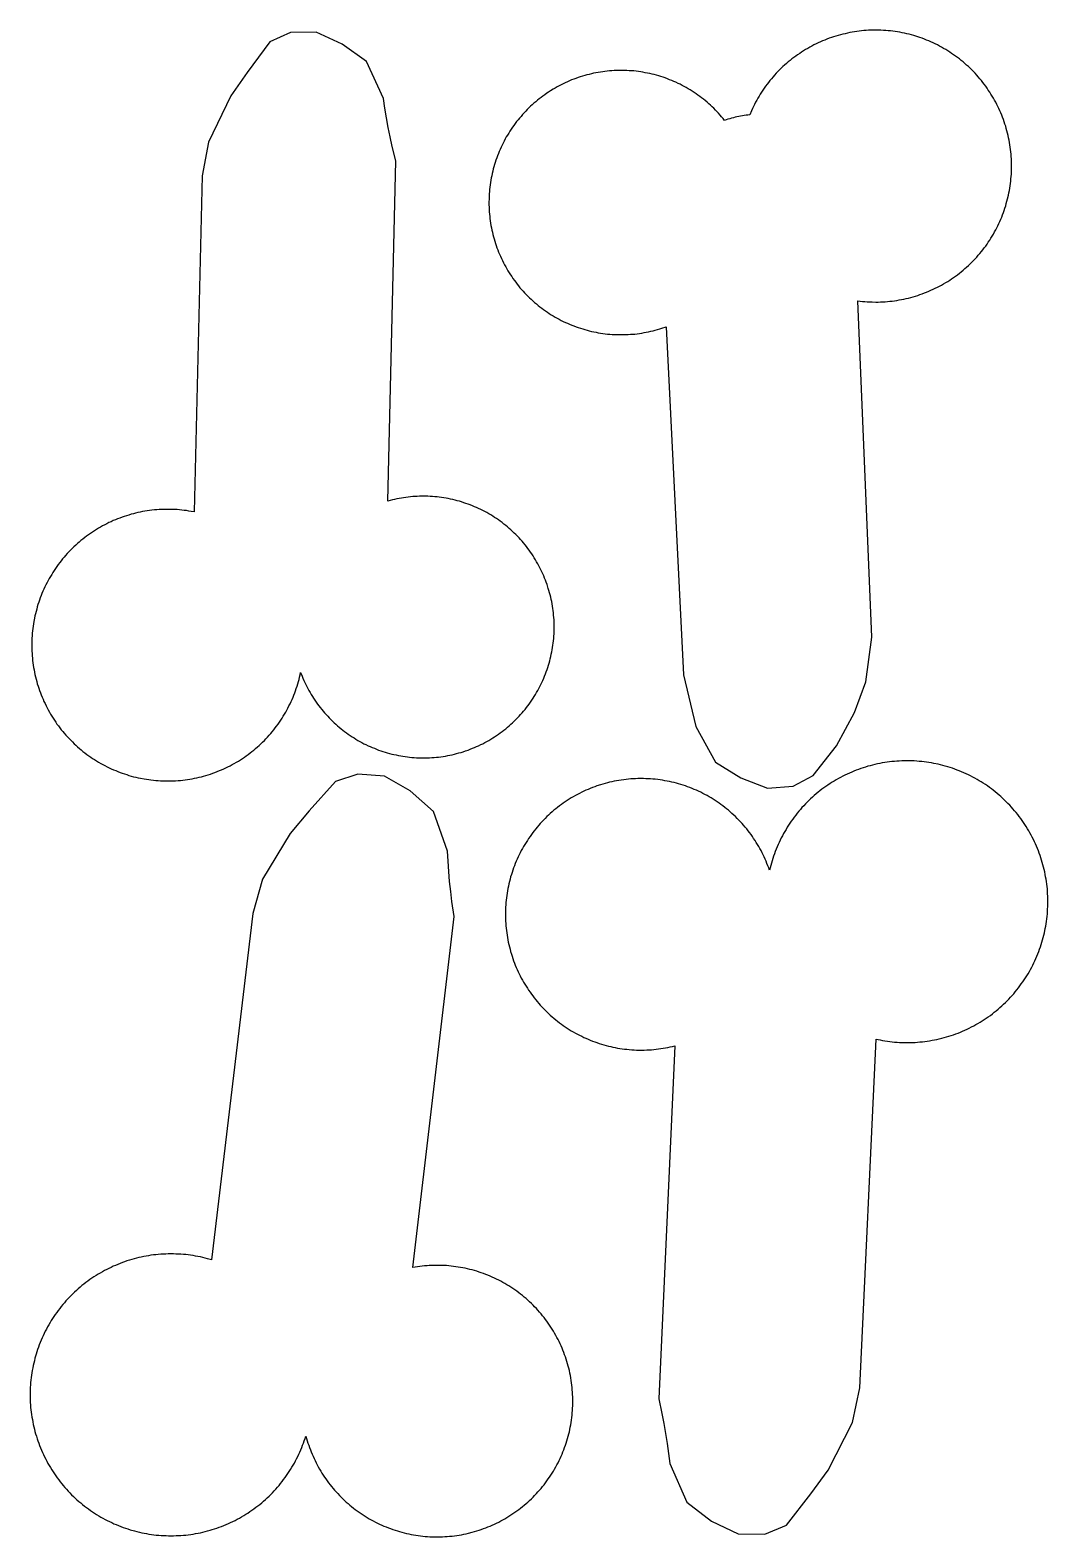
# Model space of a CAD drawing. Extents: x -246 to 246, y -104 to 199.
# Drawn here: x 223.17 to 232.79, y -83.82 to -69.57 of the extents above; entities that cross this region are included whole.
import ezdxf

# ---------------------------------------------------------------- set-up
doc = ezdxf.new("R2010")
doc.units = 0
doc.layers.add('Add_Red', color=1, linetype='Continuous')

msp = doc.modelspace()

# ---------------------------------------------------------------- linework, layer by layer
at = {"layer": 'Add_Red'}
for points in [[(224.5, -76.667), (224.522, -76.666), (224.544, -76.665), (224.567, -76.664), (224.589, -76.662), (224.611, -76.659), (224.634, -76.657), (224.656, -76.654), (224.678, -76.65), (224.7, -76.646), (224.722, -76.642), (224.744, -76.637), (224.766, -76.632), (224.788, -76.627), (224.809, -76.621), (224.831, -76.615), (224.852, -76.609), (224.874, -76.602), (224.895, -76.594), (224.916, -76.587), (224.937, -76.579), (224.958, -76.57), (224.978, -76.562), (224.999, -76.553), (225.019, -76.543), (225.039, -76.533), (225.059, -76.523), (225.079, -76.513), (225.099, -76.502), (225.118, -76.491), (225.137, -76.479), (225.156, -76.467), (225.175, -76.455), (225.194, -76.443), (225.212, -76.43), (225.23, -76.417), (225.248, -76.403), (225.266, -76.389), (225.283, -76.375), (225.3, -76.361), (225.317, -76.346), (225.334, -76.331), (225.351, -76.316), (225.367, -76.3), (225.383, -76.285), (225.398, -76.269), (225.413, -76.252), (225.428, -76.236), (225.443, -76.219), (225.458, -76.202), (225.472, -76.184), (225.486, -76.166), (225.499, -76.149), (225.512, -76.13), (225.525, -76.112), (225.538, -76.094), (225.55, -76.075), (225.562, -76.056), (225.573, -76.037), (225.585, -76.017), (225.596, -75.998), (225.606, -75.978), (225.616, -75.958), (225.626, -75.938), (225.636, -75.917), (225.645, -75.897), (225.654, -75.876), (225.662, -75.856), (225.67, -75.835), (225.678, -75.814), (225.685, -75.792), (225.692, -75.771), (225.699, -75.75), (225.705, -75.728), (225.711, -75.707), (225.716, -75.685), (225.721, -75.663), (225.726, -75.641), (225.739, -75.676), (225.748, -75.696), (225.756, -75.716), (225.765, -75.735), (225.775, -75.755), (225.784, -75.774), (225.794, -75.793), (225.804, -75.812), (225.815, -75.831), (225.826, -75.85), (225.837, -75.868), (225.849, -75.886), (225.861, -75.904), (225.873, -75.922), (225.886, -75.94), (225.898, -75.957), (225.912, -75.974), (225.925, -75.991), (225.939, -76.008), (225.953, -76.024), (225.967, -76.04), (225.982, -76.056), (225.996, -76.072), (226.012, -76.087), (226.027, -76.102), (226.043, -76.117), (226.059, -76.132), (226.075, -76.146), (226.091, -76.16), (226.108, -76.174), (226.125, -76.187), (226.142, -76.2), (226.159, -76.213), (226.177, -76.226), (226.195, -76.238), (226.213, -76.25), (226.231, -76.261), (226.249, -76.273), (226.268, -76.284), (226.287, -76.294), (226.306, -76.305), (226.325, -76.315), (226.344, -76.324), (226.364, -76.334), (226.383, -76.343), (226.403, -76.351), (226.423, -76.359), (226.443, -76.367), (226.463, -76.375), (226.484, -76.382), (226.504, -76.389), (226.525, -76.395), (226.545, -76.402), (226.566, -76.407), (226.587, -76.413), (226.608, -76.418), (226.629, -76.422), (226.65, -76.427), (226.672, -76.431), (226.693, -76.434), (226.714, -76.437), (226.736, -76.44), (226.757, -76.443), (226.779, -76.445), (226.8, -76.446), (226.822, -76.448), (226.843, -76.449), (226.865, -76.449), (226.886, -76.449), (226.924, -76.449), (226.945, -76.448), (226.967, -76.447), (226.988, -76.445), (227.01, -76.443), (227.031, -76.441), (227.053, -76.438), (227.074, -76.435), (227.096, -76.432), (227.117, -76.428), (227.138, -76.424), (227.159, -76.419), (227.18, -76.414), (227.201, -76.409), (227.222, -76.403), (227.243, -76.397), (227.263, -76.391), (227.284, -76.384), (227.309, -76.375), (227.33, -76.367), (227.35, -76.359), (227.37, -76.351), (227.39, -76.343), (227.409, -76.334), (227.429, -76.324), (227.448, -76.315), (227.467, -76.305), (227.486, -76.294), (227.505, -76.284), (227.524, -76.273), (227.542, -76.261), (227.56, -76.25), (227.578, -76.238), (227.596, -76.226), (227.613, -76.213), (227.631, -76.2), (227.648, -76.187), (227.665, -76.174), (227.682, -76.16), (227.698, -76.146), (227.714, -76.132), (227.73, -76.117), (227.746, -76.102), (227.761, -76.087), (227.776, -76.072), (227.791, -76.056), (227.806, -76.04), (227.82, -76.024), (227.834, -76.008), (227.848, -75.991), (227.861, -75.974), (227.874, -75.957), (227.887, -75.94), (227.9, -75.922), (227.912, -75.904), (227.924, -75.886), (227.935, -75.868), (227.947, -75.85), (227.958, -75.831), (227.968, -75.812), (227.979, -75.793), (227.989, -75.774), (227.998, -75.755), (228.008, -75.735), (228.016, -75.716), (228.025, -75.696), (228.033, -75.676), (228.041, -75.656), (228.049, -75.636), (228.056, -75.615), (228.063, -75.595), (228.069, -75.574), (228.076, -75.553), (228.081, -75.533), (228.087, -75.512), (228.092, -75.491), (228.096, -75.47), (228.101, -75.448), (228.105, -75.427), (228.108, -75.406), (228.111, -75.385), (228.114, -75.363), (228.117, -75.342), (228.119, -75.32), (228.12, -75.299), (228.122, -75.277), (228.123, -75.256), (228.123, -75.234), (228.123, -75.212), (228.123, -75.187), (228.123, -75.165), (228.122, -75.143), (228.12, -75.122), (228.118, -75.1), (228.116, -75.079), (228.114, -75.057), (228.111, -75.036), (228.108, -75.015), (228.104, -74.993), (228.1, -74.972), (228.096, -74.951), (228.091, -74.93), (228.086, -74.909), (228.08, -74.888), (228.074, -74.867), (228.068, -74.847), (228.056, -74.81), (228.049, -74.789), (228.041, -74.769), (228.033, -74.749), (228.025, -74.729), (228.016, -74.709), (228.008, -74.69), (227.998, -74.67), (227.989, -74.651), (227.979, -74.632), (227.968, -74.613), (227.958, -74.594), (227.947, -74.575), (227.935, -74.557), (227.924, -74.539), (227.912, -74.521), (227.9, -74.503), (227.887, -74.485), (227.874, -74.468), (227.861, -74.451), (227.848, -74.434), (227.834, -74.417), (227.82, -74.401), (227.806, -74.385), (227.791, -74.369), (227.776, -74.353), (227.761, -74.338), (227.746, -74.323), (227.73, -74.308), (227.714, -74.293), (227.698, -74.279), (227.682, -74.265), (227.665, -74.251), (227.648, -74.238), (227.631, -74.224), (227.613, -74.212), (227.596, -74.199), (227.578, -74.187), (227.56, -74.175), (227.542, -74.163), (227.524, -74.152), (227.505, -74.141), (227.486, -74.13), (227.467, -74.12), (227.448, -74.11), (227.429, -74.101), (227.409, -74.091), (227.39, -74.082), (227.37, -74.074), (227.35, -74.065), (227.33, -74.058), (227.309, -74.05), (227.289, -74.043), (227.269, -74.036), (227.248, -74.029), (227.227, -74.023), (227.207, -74.018), (227.186, -74.012), (227.165, -74.007), (227.144, -74.002), (227.122, -73.998), (227.101, -73.994), (227.08, -73.991), (227.059, -73.987), (227.037, -73.985), (227.016, -73.982), (226.994, -73.98), (226.973, -73.978), (226.951, -73.977), (226.93, -73.976), (226.908, -73.976), (226.886, -73.975), (226.851, -73.976), (226.829, -73.977), (226.807, -73.978), (226.786, -73.979), (226.764, -73.981), (226.743, -73.984), (226.722, -73.986), (226.7, -73.989), (226.679, -73.993), (226.658, -73.997), (226.636, -74.001), (226.615, -74.005), (226.594, -74.01), (226.573, -74.016), (226.552, -74.021), (226.625, -70.802), (226.593, -70.668), (226.573, -70.578), (226.555, -70.487), (226.538, -70.396), (226.523, -70.305), (226.51, -70.214), (226.348, -69.865), (226.12, -69.7), (225.873, -69.588), (225.63, -69.591), (225.435, -69.678), (225.22, -69.968), (225.066, -70.188), (224.854, -70.628), (224.796, -70.946), (224.72, -74.124), (224.691, -74.118), (224.669, -74.115), (224.647, -74.111), (224.624, -74.109), (224.602, -74.106), (224.58, -74.104), (224.557, -74.102), (224.535, -74.101), (224.513, -74.1), (224.49, -74.099), (224.468, -74.099), (224.432, -74.099), (224.41, -74.1), (224.387, -74.102), (224.365, -74.103), (224.343, -74.105), (224.32, -74.107), (224.298, -74.11), (224.276, -74.113), (224.254, -74.117), (224.232, -74.121), (224.21, -74.125), (224.188, -74.13), (224.166, -74.135), (224.144, -74.14), (224.122, -74.146), (224.101, -74.153), (224.08, -74.159), (224.058, -74.166), (224.037, -74.173), (224.016, -74.181), (223.995, -74.189), (223.974, -74.198), (223.954, -74.206), (223.933, -74.216), (223.913, -74.225), (223.893, -74.235), (223.873, -74.245), (223.853, -74.256), (223.833, -74.267), (223.814, -74.278), (223.795, -74.289), (223.776, -74.301), (223.757, -74.314), (223.739, -74.326), (223.72, -74.339), (223.702, -74.352), (223.684, -74.366), (223.667, -74.38), (223.649, -74.394), (223.632, -74.408), (223.615, -74.423), (223.599, -74.438), (223.582, -74.453), (223.566, -74.469), (223.55, -74.485), (223.535, -74.501), (223.519, -74.517), (223.504, -74.534), (223.49, -74.551), (223.475, -74.568), (223.461, -74.585), (223.448, -74.603), (223.434, -74.621), (223.421, -74.639), (223.408, -74.658), (223.396, -74.676), (223.383, -74.695), (223.372, -74.714), (223.36, -74.733), (223.349, -74.753), (223.338, -74.772), (223.328, -74.792), (223.317, -74.812), (223.308, -74.832), (223.298, -74.853), (223.289, -74.873), (223.28, -74.894), (223.272, -74.915), (223.264, -74.936), (223.256, -74.957), (223.249, -74.978), (223.242, -74.999), (223.236, -75.021), (223.23, -75.042), (223.224, -75.064), (223.219, -75.086), (223.214, -75.107), (223.209, -75.129), (223.203, -75.16), (223.199, -75.182), (223.196, -75.204), (223.193, -75.227), (223.191, -75.249), (223.188, -75.271), (223.187, -75.294), (223.185, -75.316), (223.184, -75.338), (223.184, -75.361), (223.184, -75.383), (223.184, -75.417), (223.185, -75.439), (223.186, -75.462), (223.188, -75.484), (223.189, -75.507), (223.192, -75.529), (223.195, -75.551), (223.198, -75.573), (223.201, -75.595), (223.205, -75.617), (223.209, -75.639), (223.214, -75.661), (223.219, -75.683), (223.225, -75.705), (223.23, -75.727), (223.236, -75.748), (223.243, -75.77), (223.25, -75.791), (223.257, -75.812), (223.265, -75.833), (223.273, -75.854), (223.281, -75.875), (223.29, -75.895), (223.299, -75.916), (223.309, -75.936), (223.319, -75.956), (223.329, -75.976), (223.339, -75.996), (223.35, -76.016), (223.361, -76.035), (223.373, -76.054), (223.385, -76.073), (223.397, -76.092), (223.41, -76.111), (223.422, -76.129), (223.436, -76.147), (223.449, -76.165), (223.463, -76.183), (223.477, -76.2), (223.491, -76.217), (223.506, -76.234), (223.521, -76.251), (223.536, -76.267), (223.552, -76.283), (223.568, -76.299), (223.584, -76.315), (223.6, -76.33), (223.617, -76.345), (223.634, -76.36), (223.651, -76.374), (223.668, -76.388), (223.686, -76.402), (223.704, -76.416), (223.722, -76.429), (223.741, -76.442), (223.759, -76.454), (223.778, -76.466), (223.797, -76.478), (223.816, -76.49), (223.836, -76.501), (223.855, -76.512), (223.875, -76.522), (223.895, -76.533), (223.915, -76.542), (223.935, -76.552), (223.956, -76.561), (223.977, -76.57), (223.997, -76.578), (224.018, -76.586), (224.039, -76.594), (224.06, -76.601), (224.082, -76.608), (224.103, -76.615), (224.125, -76.621), (224.146, -76.627), (224.168, -76.632), (224.19, -76.637), (224.212, -76.642), (224.245, -76.648), (224.267, -76.652), (224.289, -76.655), (224.311, -76.658), (224.334, -76.66), (224.356, -76.663), (224.378, -76.664), (224.401, -76.666), (224.423, -76.667), (224.445, -76.667), (224.468, -76.667), (224.5, -76.667)], [(230.385, -76.716), (230.574, -76.616), (230.794, -76.335), (230.962, -76.019), (231.07, -75.731), (231.128, -75.307), (230.995, -72.128), (231.017, -72.13), (231.04, -72.133), (231.062, -72.135), (231.084, -72.136), (231.107, -72.138), (231.129, -72.138), (231.164, -72.139), (231.186, -72.139), (231.208, -72.138), (231.231, -72.137), (231.253, -72.136), (231.276, -72.134), (231.298, -72.132), (231.32, -72.129), (231.342, -72.126), (231.365, -72.123), (231.387, -72.119), (231.409, -72.115), (231.431, -72.111), (231.453, -72.106), (231.475, -72.101), (231.496, -72.095), (231.518, -72.089), (231.539, -72.083), (231.561, -72.076), (231.582, -72.069), (231.603, -72.061), (231.624, -72.053), (231.645, -72.045), (231.666, -72.037), (231.686, -72.028), (231.707, -72.018), (231.727, -72.009), (231.747, -71.999), (231.767, -71.988), (231.787, -71.978), (231.806, -71.967), (231.826, -71.955), (231.845, -71.943), (231.864, -71.931), (231.882, -71.919), (231.901, -71.906), (231.919, -71.893), (231.937, -71.88), (231.955, -71.866), (231.973, -71.852), (231.99, -71.838), (232.007, -71.823), (232.024, -71.809), (232.04, -71.793), (232.057, -71.778), (232.073, -71.762), (232.088, -71.746), (232.104, -71.73), (232.119, -71.713), (232.134, -71.697), (232.148, -71.68), (232.163, -71.662), (232.177, -71.645), (232.19, -71.627), (232.204, -71.609), (232.217, -71.591), (232.229, -71.572), (232.242, -71.553), (232.254, -71.534), (232.266, -71.515), (232.277, -71.496), (232.288, -71.476), (232.299, -71.457), (232.309, -71.437), (232.319, -71.417), (232.329, -71.396), (232.338, -71.376), (232.347, -71.355), (232.356, -71.335), (232.364, -71.314), (232.372, -71.293), (232.379, -71.272), (232.386, -71.25), (232.393, -71.229), (232.399, -71.208), (232.405, -71.186), (232.411, -71.164), (232.419, -71.129), (232.424, -71.107), (232.428, -71.085), (232.432, -71.063), (232.435, -71.041), (232.438, -71.019), (232.441, -70.996), (232.443, -70.974), (232.445, -70.952), (232.447, -70.929), (232.448, -70.907), (232.449, -70.885), (232.449, -70.853), (232.449, -70.831), (232.448, -70.808), (232.447, -70.786), (232.446, -70.763), (232.444, -70.741), (232.442, -70.719), (232.44, -70.696), (232.437, -70.674), (232.433, -70.652), (232.43, -70.63), (232.426, -70.608), (232.421, -70.586), (232.416, -70.564), (232.411, -70.542), (232.405, -70.52), (232.399, -70.499), (232.393, -70.477), (232.386, -70.456), (232.379, -70.435), (232.372, -70.413), (232.364, -70.392), (232.356, -70.372), (232.347, -70.351), (232.338, -70.33), (232.329, -70.31), (232.319, -70.29), (232.309, -70.27), (232.299, -70.25), (232.288, -70.23), (232.277, -70.21), (232.266, -70.191), (232.254, -70.172), (232.242, -70.153), (232.229, -70.134), (232.217, -70.116), (232.204, -70.098), (232.19, -70.079), (232.177, -70.062), (232.163, -70.044), (232.148, -70.027), (232.134, -70.01), (232.119, -69.993), (232.104, -69.976), (232.088, -69.96), (232.073, -69.944), (232.057, -69.928), (232.04, -69.913), (232.024, -69.898), (232.007, -69.883), (231.99, -69.868), (231.973, -69.854), (231.955, -69.84), (231.937, -69.826), (231.919, -69.813), (231.901, -69.8), (231.882, -69.787), (231.864, -69.775), (231.845, -69.763), (231.826, -69.751), (231.806, -69.74), (231.787, -69.729), (231.767, -69.718), (231.747, -69.708), (231.727, -69.698), (231.707, -69.688), (231.686, -69.679), (231.666, -69.67), (231.645, -69.661), (231.624, -69.653), (231.603, -69.645), (231.582, -69.638), (231.545, -69.625), (231.524, -69.619), (231.502, -69.613), (231.48, -69.607), (231.458, -69.602), (231.437, -69.597), (231.415, -69.592), (231.393, -69.588), (231.37, -69.584), (231.348, -69.581), (231.326, -69.578), (231.304, -69.575), (231.281, -69.573), (231.259, -69.571), (231.237, -69.57), (231.214, -69.569), (231.192, -69.568), (231.164, -69.568), (231.141, -69.568), (231.119, -69.568), (231.096, -69.569), (231.074, -69.571), (231.052, -69.572), (231.029, -69.575), (231.007, -69.577), (230.985, -69.58), (230.962, -69.583), (230.94, -69.587), (230.918, -69.591), (230.896, -69.596), (230.874, -69.601), (230.853, -69.606), (230.831, -69.611), (230.809, -69.617), (230.788, -69.624), (230.766, -69.63), (230.745, -69.638), (230.724, -69.645), (230.703, -69.653), (230.682, -69.661), (230.661, -69.67), (230.641, -69.679), (230.62, -69.688), (230.6, -69.698), (230.58, -69.708), (230.56, -69.718), (230.54, -69.729), (230.521, -69.74), (230.501, -69.751), (230.482, -69.763), (230.463, -69.775), (230.445, -69.787), (230.426, -69.8), (230.408, -69.813), (230.39, -69.826), (230.372, -69.84), (230.354, -69.854), (230.337, -69.868), (230.32, -69.883), (230.303, -69.898), (230.287, -69.913), (230.27, -69.928), (230.254, -69.944), (230.239, -69.96), (230.223, -69.976), (230.208, -69.993), (230.193, -70.01), (230.179, -70.027), (230.164, -70.044), (230.15, -70.062), (230.137, -70.079), (230.123, -70.098), (230.11, -70.116), (230.098, -70.134), (230.085, -70.153), (230.073, -70.172), (230.062, -70.191), (230.05, -70.21), (230.039, -70.23), (230.028, -70.25), (230.018, -70.27), (230.008, -70.29), (229.998, -70.31), (229.989, -70.33), (229.973, -70.369), (229.955, -70.371), (229.938, -70.373), (229.92, -70.375), (229.903, -70.378), (229.886, -70.381), (229.869, -70.384), (229.852, -70.388), (229.835, -70.392), (229.818, -70.396), (229.801, -70.4), (229.784, -70.405), (229.767, -70.41), (229.735, -70.421), (229.721, -70.404), (229.707, -70.387), (229.693, -70.371), (229.678, -70.354), (229.663, -70.338), (229.648, -70.323), (229.633, -70.307), (229.617, -70.292), (229.601, -70.277), (229.585, -70.263), (229.569, -70.248), (229.552, -70.234), (229.535, -70.221), (229.518, -70.207), (229.5, -70.194), (229.483, -70.181), (229.465, -70.169), (229.447, -70.156), (229.428, -70.145), (229.41, -70.133), (229.391, -70.122), (229.372, -70.111), (229.353, -70.1), (229.334, -70.09), (229.315, -70.08), (229.295, -70.071), (229.275, -70.061), (229.255, -70.052), (229.235, -70.044), (229.215, -70.036), (229.195, -70.028), (229.174, -70.02), (229.154, -70.013), (229.133, -70.007), (229.112, -70), (229.091, -69.994), (229.07, -69.988), (229.049, -69.983), (229.028, -69.978), (229.006, -69.974), (228.985, -69.97), (228.963, -69.966), (228.942, -69.962), (228.92, -69.959), (228.899, -69.957), (228.877, -69.954), (228.855, -69.952), (228.834, -69.951), (228.812, -69.95), (228.79, -69.949), (228.756, -69.948), (228.735, -69.949), (228.713, -69.949), (228.691, -69.95), (228.669, -69.952), (228.648, -69.953), (228.626, -69.955), (228.604, -69.958), (228.583, -69.961), (228.561, -69.964), (228.539, -69.967), (228.518, -69.971), (228.497, -69.976), (228.475, -69.981), (228.454, -69.986), (228.433, -69.991), (228.412, -69.997), (228.391, -70.003), (228.37, -70.01), (228.35, -70.017), (228.329, -70.024), (228.309, -70.031), (228.288, -70.039), (228.268, -70.048), (228.248, -70.057), (228.228, -70.066), (228.209, -70.075), (228.189, -70.085), (228.17, -70.095), (228.151, -70.105), (228.132, -70.116), (228.113, -70.127), (228.089, -70.142), (228.071, -70.153), (228.053, -70.165), (228.035, -70.178), (228.017, -70.191), (228, -70.204), (227.982, -70.217), (227.965, -70.231), (227.949, -70.245), (227.932, -70.259), (227.916, -70.273), (227.9, -70.288), (227.884, -70.303), (227.869, -70.319), (227.854, -70.334), (227.839, -70.35), (227.824, -70.366), (227.81, -70.383), (227.795, -70.399), (227.782, -70.416), (227.768, -70.433), (227.755, -70.451), (227.742, -70.468), (227.73, -70.486), (227.717, -70.504), (227.705, -70.522), (227.694, -70.541), (227.682, -70.56), (227.671, -70.578), (227.661, -70.597), (227.65, -70.617), (227.64, -70.636), (227.631, -70.656), (227.622, -70.675), (227.613, -70.695), (227.604, -70.715), (227.596, -70.735), (227.588, -70.756), (227.58, -70.776), (227.573, -70.797), (227.566, -70.818), (227.56, -70.838), (227.554, -70.859), (227.548, -70.88), (227.543, -70.901), (227.538, -70.923), (227.533, -70.944), (227.529, -70.965), (227.525, -70.987), (227.521, -71.008), (227.518, -71.03), (227.516, -71.052), (227.513, -71.073), (227.511, -71.095), (227.51, -71.117), (227.508, -71.139), (227.508, -71.16), (227.507, -71.198), (227.507, -71.22), (227.508, -71.242), (227.509, -71.263), (227.51, -71.285), (227.512, -71.307), (227.514, -71.329), (227.516, -71.35), (227.519, -71.372), (227.522, -71.393), (227.526, -71.415), (227.53, -71.436), (227.534, -71.458), (227.539, -71.479), (227.544, -71.5), (227.55, -71.521), (227.555, -71.542), (227.562, -71.563), (227.568, -71.584), (227.575, -71.605), (227.582, -71.625), (227.59, -71.646), (227.598, -71.666), (227.606, -71.686), (227.615, -71.706), (227.624, -71.726), (227.634, -71.747), (227.644, -71.767), (227.654, -71.786), (227.665, -71.805), (227.675, -71.824), (227.686, -71.843), (227.698, -71.862), (227.71, -71.88), (227.722, -71.898), (227.734, -71.916), (227.747, -71.934), (227.76, -71.951), (227.773, -71.969), (227.787, -71.986), (227.8, -72.003), (227.815, -72.019), (227.829, -72.035), (227.844, -72.051), (227.859, -72.067), (227.874, -72.083), (227.89, -72.098), (227.906, -72.113), (227.922, -72.128), (227.938, -72.142), (227.955, -72.156), (227.972, -72.17), (227.989, -72.184), (228.006, -72.197), (228.024, -72.21), (228.041, -72.223), (228.059, -72.235), (228.077, -72.247), (228.096, -72.259), (228.115, -72.27), (228.133, -72.281), (228.152, -72.292), (228.171, -72.302), (228.191, -72.312), (228.21, -72.322), (228.23, -72.331), (228.25, -72.34), (228.27, -72.349), (228.29, -72.357), (228.31, -72.365), (228.331, -72.373), (228.351, -72.38), (228.372, -72.387), (228.393, -72.393), (228.414, -72.4), (228.435, -72.405), (228.456, -72.411), (228.477, -72.416), (228.498, -72.421), (228.52, -72.425), (228.541, -72.429), (228.563, -72.432), (228.584, -72.436), (228.606, -72.438), (228.628, -72.441), (228.649, -72.443), (228.671, -72.445), (228.693, -72.446), (228.715, -72.447), (228.756, -72.447), (228.778, -72.447), (228.8, -72.447), (228.822, -72.446), (228.844, -72.444), (228.865, -72.443), (228.887, -72.441), (228.909, -72.438), (228.93, -72.435), (228.952, -72.432), (228.973, -72.428), (228.995, -72.424), (229.016, -72.42), (229.038, -72.415), (229.059, -72.41), (229.08, -72.405), (229.101, -72.399), (229.122, -72.393), (229.143, -72.386), (229.182, -72.373), (229.345, -75.663), (229.464, -76.151), (229.649, -76.49), (229.888, -76.639), (230.142, -76.735), (230.385, -76.716)], [(230.32, -83.705), (230.55, -83.409), (230.715, -83.185), (230.945, -82.733), (231.013, -82.405), (231.168, -79.11), (231.205, -79.117), (231.228, -79.122), (231.251, -79.125), (231.274, -79.129), (231.297, -79.132), (231.32, -79.135), (231.343, -79.137), (231.366, -79.139), (231.39, -79.14), (231.413, -79.141), (231.436, -79.142), (231.459, -79.142), (231.489, -79.142), (231.512, -79.141), (231.536, -79.14), (231.559, -79.138), (231.582, -79.136), (231.605, -79.134), (231.628, -79.131), (231.651, -79.128), (231.674, -79.124), (231.697, -79.12), (231.72, -79.116), (231.743, -79.111), (231.765, -79.106), (231.788, -79.101), (231.811, -79.095), (231.833, -79.088), (231.855, -79.082), (231.877, -79.075), (231.899, -79.067), (231.921, -79.059), (231.943, -79.051), (231.965, -79.042), (231.986, -79.033), (232.007, -79.024), (232.028, -79.014), (232.049, -79.004), (232.07, -78.994), (232.091, -78.983), (232.111, -78.972), (232.131, -78.96), (232.151, -78.948), (232.171, -78.936), (232.191, -78.923), (232.21, -78.91), (232.229, -78.897), (232.248, -78.884), (232.267, -78.87), (232.285, -78.855), (232.303, -78.841), (232.321, -78.826), (232.339, -78.811), (232.356, -78.795), (232.373, -78.779), (232.39, -78.763), (232.406, -78.747), (232.423, -78.73), (232.438, -78.713), (232.454, -78.696), (232.469, -78.679), (232.484, -78.661), (232.499, -78.643), (232.514, -78.625), (232.528, -78.606), (232.541, -78.587), (232.555, -78.568), (232.568, -78.549), (232.581, -78.53), (232.593, -78.51), (232.605, -78.49), (232.617, -78.47), (232.628, -78.45), (232.639, -78.429), (232.65, -78.408), (232.66, -78.388), (232.67, -78.367), (232.679, -78.345), (232.689, -78.324), (232.697, -78.302), (232.706, -78.281), (232.714, -78.259), (232.722, -78.237), (232.729, -78.215), (232.736, -78.193), (232.742, -78.17), (232.748, -78.148), (232.754, -78.125), (232.759, -78.103), (232.768, -78.064), (232.772, -78.041), (232.776, -78.018), (232.779, -77.995), (232.782, -77.972), (232.785, -77.949), (232.787, -77.925), (232.789, -77.902), (232.79, -77.879), (232.791, -77.856), (232.792, -77.833), (232.792, -77.809), (232.792, -77.782), (232.791, -77.758), (232.79, -77.735), (232.788, -77.712), (232.787, -77.689), (232.784, -77.666), (232.782, -77.642), (232.778, -77.619), (232.775, -77.596), (232.771, -77.573), (232.767, -77.551), (232.762, -77.528), (232.757, -77.505), (232.751, -77.483), (232.745, -77.46), (232.739, -77.438), (232.732, -77.415), (232.725, -77.393), (232.718, -77.371), (232.71, -77.349), (232.702, -77.328), (232.693, -77.306), (232.684, -77.284), (232.675, -77.263), (232.665, -77.242), (232.655, -77.221), (232.645, -77.2), (232.634, -77.18), (232.623, -77.159), (232.611, -77.139), (232.599, -77.119), (232.587, -77.099), (232.575, -77.08), (232.562, -77.06), (232.548, -77.041), (232.535, -77.022), (232.521, -77.004), (232.507, -76.985), (232.492, -76.967), (232.477, -76.949), (232.462, -76.932), (232.447, -76.914), (232.431, -76.897), (232.415, -76.88), (232.399, -76.864), (232.382, -76.848), (232.365, -76.832), (232.348, -76.816), (232.33, -76.801), (232.313, -76.786), (232.295, -76.771), (232.276, -76.756), (232.258, -76.742), (232.239, -76.729), (232.22, -76.715), (232.201, -76.702), (232.181, -76.689), (232.162, -76.677), (232.142, -76.665), (232.122, -76.653), (232.102, -76.642), (232.081, -76.631), (232.06, -76.62), (232.04, -76.61), (232.019, -76.6), (231.997, -76.59), (231.976, -76.581), (231.954, -76.572), (231.933, -76.564), (231.911, -76.555), (231.889, -76.548), (231.867, -76.54), (231.845, -76.534), (231.822, -76.527), (231.8, -76.521), (231.777, -76.515), (231.755, -76.51), (231.714, -76.501), (231.691, -76.497), (231.668, -76.493), (231.645, -76.49), (231.622, -76.487), (231.599, -76.484), (231.576, -76.482), (231.552, -76.48), (231.529, -76.478), (231.506, -76.477), (231.483, -76.477), (231.459, -76.477), (231.434, -76.477), (231.411, -76.478), (231.387, -76.479), (231.364, -76.48), (231.341, -76.482), (231.318, -76.484), (231.295, -76.487), (231.272, -76.49), (231.249, -76.493), (231.226, -76.497), (231.203, -76.502), (231.18, -76.506), (231.157, -76.511), (231.135, -76.517), (231.112, -76.523), (231.09, -76.529), (231.068, -76.536), (231.045, -76.543), (231.023, -76.55), (231.001, -76.558), (230.98, -76.566), (230.958, -76.575), (230.937, -76.583), (230.915, -76.593), (230.894, -76.602), (230.873, -76.613), (230.852, -76.623), (230.832, -76.634), (230.811, -76.645), (230.791, -76.656), (230.771, -76.668), (230.751, -76.68), (230.732, -76.693), (230.712, -76.706), (230.693, -76.719), (230.674, -76.733), (230.655, -76.746), (230.637, -76.761), (230.619, -76.775), (230.601, -76.79), (230.583, -76.805), (230.566, -76.82), (230.549, -76.836), (230.532, -76.852), (230.515, -76.869), (230.499, -76.885), (230.483, -76.902), (230.467, -76.919), (230.452, -76.937), (230.437, -76.954), (230.422, -76.972), (230.408, -76.991), (230.394, -77.009), (230.38, -77.028), (230.366, -77.047), (230.353, -77.066), (230.34, -77.085), (230.328, -77.105), (230.316, -77.125), (230.304, -77.145), (230.293, -77.165), (230.282, -77.186), (230.271, -77.206), (230.261, -77.227), (230.251, -77.248), (230.241, -77.269), (230.232, -77.291), (230.223, -77.312), (230.214, -77.334), (230.206, -77.356), (230.199, -77.378), (230.191, -77.4), (230.184, -77.422), (230.178, -77.444), (230.172, -77.467), (230.166, -77.489), (230.16, -77.512), (230.153, -77.49), (230.145, -77.469), (230.136, -77.448), (230.128, -77.427), (230.119, -77.407), (230.11, -77.386), (230.1, -77.366), (230.09, -77.346), (230.08, -77.326), (230.069, -77.306), (230.058, -77.287), (230.047, -77.268), (230.035, -77.248), (230.023, -77.23), (230.01, -77.211), (229.998, -77.192), (229.985, -77.174), (229.971, -77.156), (229.958, -77.138), (229.944, -77.121), (229.93, -77.104), (229.915, -77.087), (229.9, -77.07), (229.885, -77.053), (229.87, -77.037), (229.854, -77.021), (229.838, -77.005), (229.822, -76.99), (229.805, -76.975), (229.788, -76.96), (229.771, -76.945), (229.754, -76.931), (229.737, -76.917), (229.719, -76.904), (229.701, -76.89), (229.683, -76.877), (229.664, -76.865), (229.645, -76.852), (229.627, -76.84), (229.607, -76.828), (229.588, -76.817), (229.569, -76.806), (229.549, -76.795), (229.529, -76.785), (229.509, -76.775), (229.489, -76.765), (229.468, -76.756), (229.448, -76.747), (229.427, -76.739), (229.406, -76.73), (229.385, -76.722), (229.364, -76.715), (229.343, -76.708), (229.322, -76.701), (229.3, -76.695), (229.279, -76.689), (229.257, -76.683), (229.235, -76.678), (229.213, -76.673), (229.191, -76.669), (229.169, -76.665), (229.147, -76.661), (229.125, -76.658), (229.103, -76.655), (229.08, -76.652), (229.058, -76.65), (229.036, -76.648), (229.013, -76.647), (228.991, -76.646), (228.969, -76.645), (228.946, -76.645), (228.915, -76.645), (228.892, -76.646), (228.87, -76.647), (228.847, -76.649), (228.825, -76.651), (228.803, -76.653), (228.781, -76.656), (228.758, -76.659), (228.736, -76.662), (228.714, -76.666), (228.692, -76.67), (228.67, -76.675), (228.648, -76.68), (228.627, -76.685), (228.605, -76.691), (228.583, -76.697), (228.562, -76.704), (228.528, -76.715), (228.507, -76.722), (228.486, -76.73), (228.465, -76.739), (228.445, -76.747), (228.424, -76.756), (228.404, -76.765), (228.384, -76.775), (228.364, -76.785), (228.344, -76.795), (228.324, -76.806), (228.304, -76.817), (228.285, -76.828), (228.266, -76.84), (228.247, -76.852), (228.228, -76.865), (228.21, -76.877), (228.192, -76.89), (228.174, -76.904), (228.156, -76.917), (228.138, -76.931), (228.121, -76.945), (228.104, -76.96), (228.087, -76.975), (228.071, -76.99), (228.055, -77.005), (228.039, -77.021), (228.023, -77.037), (228.007, -77.053), (227.992, -77.07), (227.977, -77.087), (227.963, -77.104), (227.949, -77.121), (227.935, -77.138), (227.921, -77.156), (227.908, -77.174), (227.895, -77.192), (227.882, -77.211), (227.87, -77.23), (227.858, -77.248), (227.846, -77.268), (227.835, -77.287), (227.824, -77.306), (227.813, -77.326), (227.803, -77.346), (227.793, -77.366), (227.783, -77.386), (227.774, -77.407), (227.765, -77.427), (227.756, -77.448), (227.748, -77.469), (227.74, -77.49), (227.733, -77.511), (227.725, -77.532), (227.719, -77.553), (227.712, -77.575), (227.706, -77.596), (227.701, -77.618), (227.696, -77.64), (227.691, -77.662), (227.686, -77.684), (227.682, -77.706), (227.678, -77.728), (227.675, -77.75), (227.672, -77.772), (227.67, -77.795), (227.667, -77.817), (227.666, -77.839), (227.664, -77.862), (227.663, -77.884), (227.663, -77.906), (227.663, -77.929), (227.663, -77.971), (227.664, -77.993), (227.666, -78.016), (227.667, -78.038), (227.669, -78.06), (227.672, -78.082), (227.675, -78.105), (227.678, -78.127), (227.682, -78.149), (227.686, -78.171), (227.69, -78.193), (227.695, -78.215), (227.7, -78.237), (227.706, -78.258), (227.712, -78.28), (227.719, -78.304), (227.725, -78.325), (227.733, -78.347), (227.74, -78.368), (227.748, -78.389), (227.756, -78.41), (227.765, -78.43), (227.774, -78.451), (227.783, -78.471), (227.793, -78.491), (227.803, -78.511), (227.813, -78.531), (227.824, -78.551), (227.835, -78.571), (227.846, -78.59), (227.858, -78.609), (227.87, -78.628), (227.882, -78.647), (227.895, -78.665), (227.908, -78.683), (227.921, -78.701), (227.935, -78.719), (227.949, -78.737), (227.963, -78.754), (227.977, -78.771), (227.992, -78.788), (228.007, -78.804), (228.023, -78.82), (228.039, -78.836), (228.055, -78.852), (228.071, -78.868), (228.087, -78.883), (228.104, -78.897), (228.121, -78.912), (228.138, -78.926), (228.156, -78.94), (228.174, -78.954), (228.192, -78.967), (228.21, -78.98), (228.228, -78.993), (228.247, -79.005), (228.266, -79.017), (228.285, -79.029), (228.304, -79.04), (228.324, -79.051), (228.344, -79.062), (228.364, -79.072), (228.384, -79.082), (228.404, -79.092), (228.424, -79.101), (228.445, -79.11), (228.465, -79.119), (228.486, -79.127), (228.507, -79.135), (228.528, -79.142), (228.55, -79.15), (228.571, -79.156), (228.592, -79.163), (228.614, -79.169), (228.636, -79.174), (228.658, -79.179), (228.679, -79.184), (228.701, -79.189), (228.723, -79.193), (228.745, -79.197), (228.768, -79.2), (228.79, -79.203), (228.812, -79.205), (228.834, -79.207), (228.857, -79.209), (228.879, -79.211), (228.901, -79.212), (228.924, -79.212), (228.946, -79.212), (228.976, -79.212), (228.999, -79.211), (229.021, -79.21), (229.043, -79.209), (229.066, -79.207), (229.088, -79.205), (229.11, -79.202), (229.132, -79.199), (229.155, -79.195), (229.177, -79.192), (229.199, -79.187), (229.221, -79.183), (229.242, -79.178), (229.264, -79.172), (229.112, -82.51), (229.142, -82.65), (229.161, -82.744), (229.177, -82.839), (229.192, -82.933), (229.206, -83.028), (229.217, -83.123), (229.377, -83.489), (229.61, -83.666), (229.863, -83.788), (230.116, -83.791), (230.32, -83.705)], [(227.046, -83.815), (227.068, -83.814), (227.091, -83.813), (227.113, -83.812), (227.135, -83.81), (227.158, -83.808), (227.18, -83.805), (227.202, -83.802), (227.224, -83.799), (227.246, -83.795), (227.268, -83.791), (227.29, -83.786), (227.312, -83.781), (227.348, -83.772), (227.37, -83.766), (227.391, -83.759), (227.413, -83.753), (227.434, -83.746), (227.455, -83.738), (227.476, -83.73), (227.497, -83.722), (227.518, -83.714), (227.538, -83.705), (227.559, -83.695), (227.579, -83.686), (227.599, -83.676), (227.619, -83.665), (227.638, -83.655), (227.658, -83.644), (227.677, -83.632), (227.696, -83.621), (227.715, -83.608), (227.734, -83.596), (227.752, -83.583), (227.771, -83.57), (227.789, -83.557), (227.806, -83.543), (227.824, -83.53), (227.841, -83.515), (227.858, -83.501), (227.875, -83.486), (227.891, -83.471), (227.908, -83.455), (227.924, -83.44), (227.939, -83.424), (227.955, -83.407), (227.97, -83.391), (227.985, -83.374), (227.999, -83.357), (228.014, -83.34), (228.028, -83.322), (228.041, -83.304), (228.055, -83.286), (228.068, -83.268), (228.08, -83.25), (228.093, -83.231), (228.105, -83.212), (228.116, -83.193), (228.128, -83.174), (228.139, -83.154), (228.149, -83.135), (228.16, -83.115), (228.17, -83.095), (228.179, -83.074), (228.189, -83.054), (228.198, -83.033), (228.206, -83.013), (228.214, -82.992), (228.222, -82.971), (228.23, -82.95), (228.237, -82.929), (228.244, -82.907), (228.25, -82.886), (228.256, -82.864), (228.262, -82.842), (228.267, -82.821), (228.272, -82.799), (228.276, -82.777), (228.28, -82.755), (228.284, -82.733), (228.287, -82.711), (228.29, -82.688), (228.293, -82.666), (228.295, -82.644), (228.297, -82.621), (228.298, -82.599), (228.299, -82.577), (228.299, -82.554), (228.3, -82.532), (228.299, -82.492), (228.298, -82.469), (228.297, -82.447), (228.295, -82.425), (228.293, -82.402), (228.291, -82.38), (228.288, -82.358), (228.285, -82.336), (228.281, -82.313), (228.277, -82.291), (228.273, -82.269), (228.267, -82.243), (228.262, -82.221), (228.256, -82.2), (228.25, -82.178), (228.244, -82.157), (228.237, -82.135), (228.23, -82.114), (228.222, -82.093), (228.214, -82.072), (228.206, -82.051), (228.198, -82.03), (228.189, -82.01), (228.179, -81.989), (228.17, -81.969), (228.16, -81.949), (228.149, -81.929), (228.139, -81.91), (228.128, -81.89), (228.116, -81.871), (228.105, -81.852), (228.093, -81.833), (228.08, -81.814), (228.068, -81.796), (228.055, -81.777), (228.041, -81.759), (228.028, -81.742), (228.014, -81.724), (227.999, -81.707), (227.985, -81.69), (227.97, -81.673), (227.955, -81.656), (227.939, -81.64), (227.924, -81.624), (227.908, -81.609), (227.891, -81.593), (227.875, -81.578), (227.858, -81.563), (227.841, -81.549), (227.824, -81.534), (227.806, -81.52), (227.789, -81.507), (227.771, -81.493), (227.752, -81.48), (227.734, -81.468), (227.715, -81.455), (227.696, -81.443), (227.677, -81.432), (227.658, -81.42), (227.638, -81.409), (227.619, -81.399), (227.599, -81.388), (227.579, -81.378), (227.559, -81.369), (227.538, -81.359), (227.518, -81.35), (227.497, -81.342), (227.476, -81.334), (227.455, -81.326), (227.434, -81.318), (227.413, -81.311), (227.391, -81.304), (227.37, -81.298), (227.348, -81.292), (227.327, -81.286), (227.305, -81.281), (227.283, -81.276), (227.261, -81.272), (227.239, -81.268), (227.217, -81.264), (227.195, -81.261), (227.172, -81.258), (227.15, -81.255), (227.128, -81.253), (227.106, -81.251), (227.083, -81.25), (227.061, -81.249), (227.038, -81.248), (227.016, -81.248), (226.988, -81.249), (226.965, -81.249), (226.943, -81.25), (226.921, -81.252), (226.898, -81.254), (226.876, -81.256), (226.854, -81.259), (226.832, -81.262), (226.809, -81.265), (226.787, -81.269), (227.177, -77.95), (227.156, -77.808), (227.145, -77.713), (227.135, -77.618), (227.126, -77.523), (227.12, -77.427), (227.115, -77.331), (226.982, -76.955), (226.762, -76.762), (226.518, -76.622), (226.266, -76.602), (226.056, -76.673), (225.806, -76.951), (225.626, -77.163), (225.364, -77.597), (225.273, -77.92), (224.884, -81.196), (224.846, -81.185), (224.823, -81.179), (224.801, -81.174), (224.778, -81.169), (224.755, -81.164), (224.732, -81.16), (224.709, -81.156), (224.686, -81.153), (224.663, -81.15), (224.64, -81.147), (224.617, -81.145), (224.594, -81.143), (224.571, -81.142), (224.547, -81.141), (224.524, -81.14), (224.501, -81.14), (224.473, -81.14), (224.45, -81.141), (224.426, -81.142), (224.403, -81.143), (224.38, -81.145), (224.357, -81.148), (224.334, -81.15), (224.311, -81.153), (224.288, -81.157), (224.265, -81.161), (224.242, -81.165), (224.219, -81.17), (224.196, -81.175), (224.174, -81.18), (224.151, -81.186), (224.129, -81.193), (224.107, -81.199), (224.084, -81.206), (224.062, -81.214), (224.041, -81.222), (224.019, -81.23), (223.997, -81.239), (223.976, -81.248), (223.954, -81.257), (223.933, -81.267), (223.912, -81.277), (223.892, -81.287), (223.871, -81.298), (223.851, -81.309), (223.83, -81.321), (223.81, -81.333), (223.791, -81.345), (223.771, -81.357), (223.752, -81.37), (223.733, -81.383), (223.714, -81.397), (223.695, -81.411), (223.677, -81.425), (223.658, -81.44), (223.641, -81.455), (223.623, -81.47), (223.606, -81.485), (223.588, -81.501), (223.572, -81.517), (223.555, -81.533), (223.539, -81.55), (223.523, -81.567), (223.507, -81.584), (223.492, -81.602), (223.477, -81.619), (223.462, -81.637), (223.448, -81.656), (223.434, -81.674), (223.42, -81.693), (223.406, -81.712), (223.393, -81.731), (223.381, -81.751), (223.368, -81.77), (223.356, -81.79), (223.344, -81.81), (223.333, -81.83), (223.322, -81.851), (223.311, -81.872), (223.301, -81.892), (223.291, -81.913), (223.281, -81.935), (223.272, -81.956), (223.263, -81.978), (223.255, -81.999), (223.247, -82.021), (223.239, -82.043), (223.232, -82.065), (223.225, -82.087), (223.214, -82.127), (223.208, -82.15), (223.202, -82.173), (223.197, -82.195), (223.193, -82.218), (223.188, -82.241), (223.185, -82.264), (223.181, -82.287), (223.178, -82.31), (223.175, -82.333), (223.173, -82.356), (223.171, -82.379), (223.17, -82.403), (223.169, -82.426), (223.168, -82.449), (223.168, -82.472), (223.168, -82.498), (223.169, -82.521), (223.17, -82.545), (223.172, -82.568), (223.173, -82.591), (223.176, -82.614), (223.178, -82.637), (223.181, -82.66), (223.185, -82.683), (223.189, -82.706), (223.193, -82.729), (223.198, -82.752), (223.203, -82.775), (223.208, -82.797), (223.214, -82.82), (223.22, -82.842), (223.227, -82.864), (223.234, -82.887), (223.242, -82.909), (223.249, -82.931), (223.258, -82.952), (223.266, -82.974), (223.275, -82.995), (223.284, -83.017), (223.294, -83.038), (223.304, -83.059), (223.315, -83.08), (223.325, -83.1), (223.336, -83.121), (223.348, -83.141), (223.36, -83.161), (223.372, -83.181), (223.385, -83.2), (223.397, -83.22), (223.411, -83.239), (223.424, -83.258), (223.438, -83.276), (223.452, -83.295), (223.467, -83.313), (223.482, -83.331), (223.497, -83.349), (223.512, -83.366), (223.528, -83.383), (223.544, -83.4), (223.56, -83.417), (223.577, -83.433), (223.594, -83.449), (223.611, -83.464), (223.628, -83.48), (223.646, -83.495), (223.664, -83.51), (223.682, -83.524), (223.701, -83.538), (223.72, -83.552), (223.739, -83.565), (223.758, -83.579), (223.777, -83.591), (223.797, -83.604), (223.817, -83.616), (223.837, -83.628), (223.857, -83.639), (223.877, -83.65), (223.898, -83.661), (223.919, -83.671), (223.94, -83.681), (223.961, -83.691), (223.982, -83.7), (224.004, -83.709), (224.026, -83.717), (224.047, -83.726), (224.069, -83.733), (224.091, -83.741), (224.114, -83.748), (224.156, -83.76), (224.178, -83.765), (224.201, -83.771), (224.224, -83.776), (224.246, -83.781), (224.269, -83.785), (224.292, -83.789), (224.315, -83.792), (224.338, -83.795), (224.361, -83.798), (224.385, -83.8), (224.408, -83.802), (224.431, -83.803), (224.454, -83.804), (224.478, -83.805), (224.501, -83.805), (224.525, -83.805), (224.548, -83.804), (224.571, -83.803), (224.594, -83.802), (224.617, -83.8), (224.641, -83.798), (224.664, -83.795), (224.687, -83.792), (224.71, -83.789), (224.733, -83.785), (224.756, -83.78), (224.778, -83.776), (224.801, -83.771), (224.824, -83.765), (224.846, -83.759), (224.869, -83.753), (224.891, -83.747), (224.913, -83.74), (224.935, -83.732), (224.957, -83.724), (224.979, -83.716), (225, -83.708), (225.022, -83.699), (225.043, -83.69), (225.064, -83.68), (225.085, -83.67), (225.106, -83.66), (225.127, -83.649), (225.147, -83.638), (225.168, -83.626), (225.188, -83.614), (225.207, -83.602), (225.227, -83.59), (225.246, -83.577), (225.266, -83.564), (225.285, -83.55), (225.303, -83.536), (225.322, -83.522), (225.34, -83.508), (225.358, -83.493), (225.375, -83.478), (225.393, -83.462), (225.41, -83.447), (225.427, -83.431), (225.443, -83.414), (225.46, -83.398), (225.476, -83.381), (225.491, -83.364), (225.507, -83.346), (225.522, -83.329), (225.537, -83.311), (225.551, -83.292), (225.565, -83.274), (225.579, -83.255), (225.593, -83.236), (225.606, -83.217), (225.619, -83.198), (225.631, -83.178), (225.643, -83.158), (225.655, -83.138), (225.667, -83.118), (225.678, -83.098), (225.688, -83.077), (225.699, -83.056), (225.709, -83.035), (225.718, -83.014), (225.728, -82.993), (225.737, -82.971), (225.745, -82.949), (225.753, -82.928), (225.761, -82.906), (225.768, -82.884), (225.775, -82.862), (225.782, -82.886), (225.788, -82.907), (225.795, -82.929), (225.802, -82.95), (225.81, -82.971), (225.818, -82.992), (225.826, -83.013), (225.834, -83.033), (225.843, -83.054), (225.853, -83.074), (225.862, -83.095), (225.872, -83.115), (225.883, -83.135), (225.893, -83.154), (225.904, -83.174), (225.916, -83.193), (225.927, -83.212), (225.939, -83.231), (225.952, -83.25), (225.964, -83.268), (225.977, -83.286), (225.991, -83.304), (226.004, -83.322), (226.018, -83.34), (226.033, -83.357), (226.047, -83.374), (226.062, -83.391), (226.077, -83.407), (226.093, -83.424), (226.108, -83.44), (226.124, -83.455), (226.141, -83.471), (226.157, -83.486), (226.174, -83.501), (226.191, -83.515), (226.208, -83.53), (226.226, -83.543), (226.243, -83.557), (226.261, -83.57), (226.28, -83.583), (226.298, -83.596), (226.317, -83.608), (226.336, -83.621), (226.355, -83.632), (226.374, -83.644), (226.394, -83.655), (226.413, -83.665), (226.433, -83.676), (226.453, -83.686), (226.473, -83.695), (226.494, -83.705), (226.514, -83.714), (226.535, -83.722), (226.556, -83.73), (226.577, -83.738), (226.598, -83.746), (226.619, -83.753), (226.641, -83.759), (226.662, -83.766), (226.684, -83.772), (226.705, -83.777), (226.727, -83.783), (226.749, -83.788), (226.771, -83.792), (226.793, -83.796), (226.815, -83.8), (226.837, -83.803), (226.86, -83.806), (226.882, -83.809), (226.904, -83.811), (226.926, -83.812), (226.949, -83.814), (226.971, -83.815), (226.994, -83.815), (227.016, -83.816), (227.046, -83.815)]]:
    msp.add_lwpolyline(points, dxfattribs=at)

doc.saveas('drawing.dxf')
